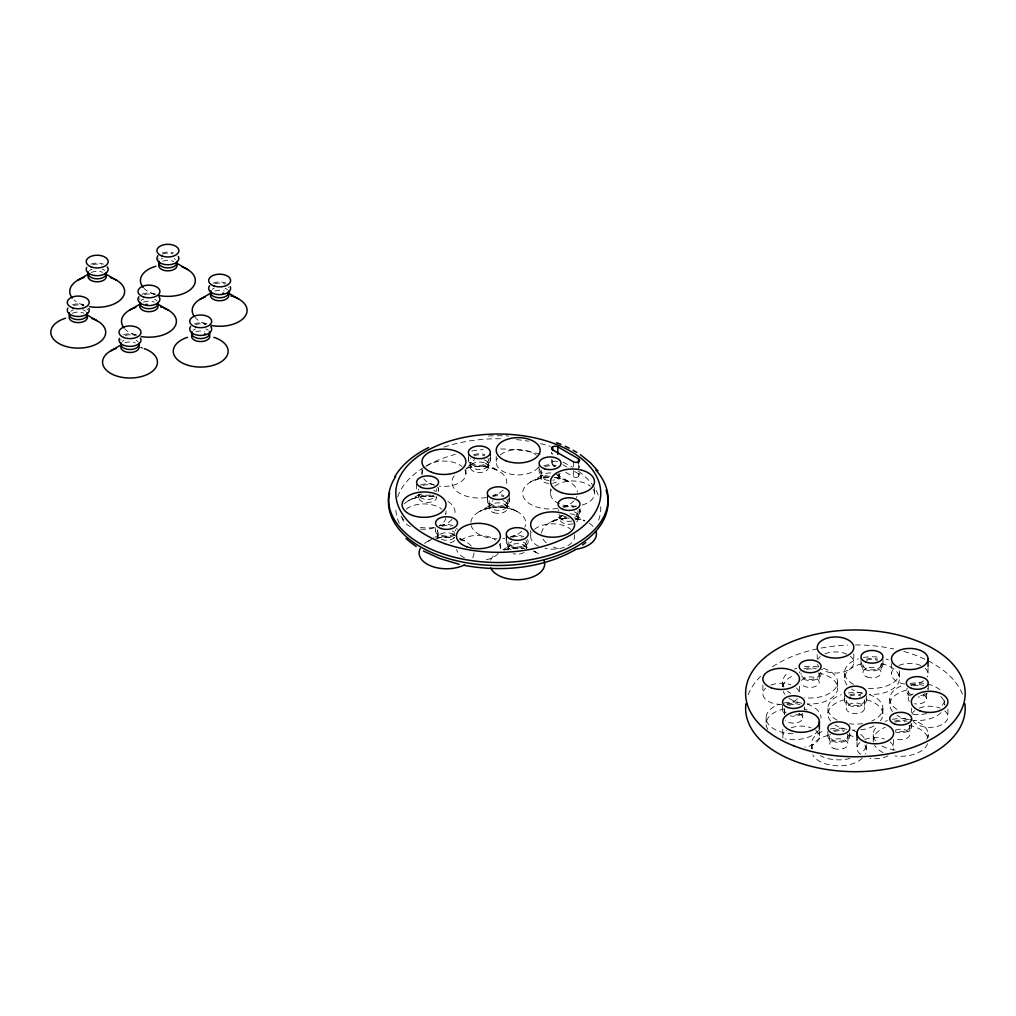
<?xml version="1.0" encoding="UTF-8"?>
<svg xmlns="http://www.w3.org/2000/svg" width="1016" height="1016" viewBox="0 0 1016 1016"><rect width="100%" height="100%" fill="white"/><g stroke="black" fill="none" stroke-linecap="round" stroke-linejoin="round"><path stroke-width="0.75" stroke-dasharray="5 3.75" d="M470.205 467.322L470.205 460.019M470.205 464.21L470.205 467.22L471.005 465.125L473.177 463.385L467.766 466.509M508.089 541.655L508.089 548.856L508.889 546.76L511.073 545.02L502.933 549.707M579.59 475.234L579.59 473.367M578.142 518.859L578.142 511.772M438.544 490.487L438.556 487.705M490.271 457.848L490.258 460.845L490.322 453.847M507.429 507.835L507.441 500.837M509.219 498.665L509.207 501.663L509.219 498.856M578.142 515.963L578.129 519.341L577.583 517.207L575.615 515.391L584.784 520.687M579.945 512.369L579.945 509.575M488.467 467.69L488.493 460.197M559.181 477.888L559.194 475.234L559.194 478.041L557.695 475.323M559.854 518.782L559.841 516.141L559.854 518.744L562.242 515.48L549.91 522.592L557.67 519.544L568.096 518.147M420.065 494.17L418.465 496.862L418.452 494.271A9.144 5.283 0 0 0 425.653 499.339A9.144 5.283 0 0 0 435.851 496.443M419.468 494.398L408.508 500.723C417.233 496.062 427.685 495.313 437.261 497.269M433.603 537.985L427.126 541.719L430.187 540.195M434.899 537.235L440.068 534.251L438.023 536.042L437.401 538.163L437.388 530.809M466.014 468.376C476.58 465.176 488.582 465.645 498.437 470.84L485.673 463.461L487.782 465.239L488.505 467.347A9.144 5.283 0 0 1 474.586 471.792A9.144 5.283 0 0 1 474.967 462.648A9.144 5.283 0 0 1 488.493 467.411L488.493 464.388M503.911 550.012L514.096 548.119L524.777 548.627M436.029 538.277L445.199 537.096L454.508 537.756M539.585 469.125A10.973 6.337 0 0 0 550.05 477.393L539.547 478.523L530.644 481.952L543.585 474.485L541.541 476.288L540.906 478.396L540.906 471.056M554.076 477.482L561.784 478.841L569.455 481.952L556.07 474.243M574.789 518.49L584.619 520.954M140.919 347.624L142.138 347.955M459.473 538.95L465.95 541.719L456.565 536.321M533.222 550.977L536.321 552.475L533.768 551.002M562.991 464.769L566.877 467.017M574.637 471.5L578.51 473.735A3.658 2.108 0 0 1 578.51 476.733A3.658 2.108 0 0 1 573.341 476.733L565.582 472.25M557.568 461.658A3.658 2.108 0 0 0 552.526 461.861A3.658 2.108 0 0 0 552.64 464.769L555.231 466.268M527.393 547.307L523.558 545.097L525.666 546.875L526.39 548.983L526.39 541.833M452.552 533.997L455.231 535.546M453.441 534.505L454.8 535.711M436.728 497.459L436.715 496.748A9.144 5.283 0 0 1 425.221 502.272A9.144 5.283 0 0 1 420.141 494.106M508.089 545.846L508.114 548.513M487.337 494.487L487.388 500.202L487.363 494.97M437.388 535L437.413 538.315A9.144 5.283 0 0 1 443.967 532.917A9.144 5.283 0 0 1 454.571 535.457M506.273 535.267L506.298 542.252M468.401 457.822L468.401 460.616M540.906 475.234L540.906 478.104M507.441 505.028L507.441 508.038L506.641 505.943L504.469 504.203L518.02 512.026C506.247 505.6 491.109 505.562 479.209 511.658L491.973 504.279L489.864 506.057L489.14 508.165L489.153 500.837M489.153 505.028L489.153 507.911M418.452 494.271L418.452 497.357M947.941 709.079L947.941 716.547M928.243 684.619L928.243 689.293M928.141 734.454L928.141 737.438M928.053 667.969L928.053 673.938M926.414 693.496L926.414 698.817M911.67 723.341L911.67 726.453M911.352 708.088L911.352 712.572M909.841 726.453L909.841 734.454M908.126 690.651L908.126 698.64M899.427 672.325L899.427 678.294M893.597 739.457L893.597 748.424M891.451 663.486L891.451 673.938M889.826 698.462L889.826 704.444M882.967 659.816L882.967 664.489M882.853 708.571L882.853 714.553M881.139 664.502L881.139 672.503M873.252 734.454L873.252 740.423M866.381 695.744L866.381 700.418M866.28 749.732L866.28 743.75A27.445 15.85 0 0 1 860.87 753.466M864.553 700.392L864.553 708.393A9.144 5.283 0 0 1 850.697 712.838A9.144 5.283 0 0 1 850.976 703.682A9.144 5.283 0 0 1 864.553 708.393M862.838 664.68L862.838 672.681M861.009 658.47L861.009 664.705M857.009 741.947L857.009 747.928M853.808 653.745L853.808 662.711M849.808 732.803L849.808 735.914M847.979 735.94L847.979 743.928M846.264 700.215L846.264 708.216M844.537 672.859L844.537 678.828M844.436 695.528L844.436 700.202M837.565 682.155L837.565 688.137M829.691 736.117L829.691 744.106M827.964 708.038L827.964 714.007M827.862 731.457L827.862 736.13M819.366 730.72L819.366 736.689M819.277 674.167L819.277 682.155M817.22 654.736L817.22 659.219M811.39 744.284L811.39 748.767M804.52 706.869L804.52 709.981A10.973 6.337 0 0 0 803.453 707.149M802.691 713.969L802.691 717.969M799.465 686.105L799.465 693.585M784.403 709.79L784.403 716.458M782.676 682.155L782.676 686.638M782.764 729.221L782.764 736.689M782.574 705.104L782.574 709.765M766.102 717.601L766.102 723.582M762.876 685.114L762.876 694.08M594.487 487.87L594.487 493.928M579.971 508.648L579.971 511.759M579.59 465.9L579.59 467.766M578.51 464.591L578.51 476.733M573.341 461.785L573.341 476.733M552.64 453.377L552.64 454.317M552.64 459.918L552.64 464.769M551.561 452.069L551.561 453.949M551.561 459.55L551.561 463.283M550.583 488.848L550.57 493.42M539.077 464.833L539.077 471.056M530.682 530.517L530.682 536.486M509.27 494.601L509.27 500.825M506.26 535.419L506.26 541.642M500.355 543.192L500.355 547.764M496.227 456.489L496.24 462.559M490.296 453.403L490.334 460.223M487.312 494.817L487.35 501.434M468.376 453.784L468.376 460.007M465.912 469.252L465.912 473.735M446.011 510.832L446.011 513.905M435.559 527.698L435.559 530.809M421.996 469.252L421.996 473.735M416.624 483.883L416.624 490.106A10.973 6.337 0 0 1 417.284 487.807M508.724 498.958A10.973 6.337 0 0 1 498.297 507.263A10.973 6.337 0 0 1 487.858 498.958M492.646 495.49A10.973 6.337 0 0 1 503.949 495.49M506.882 499.11A9.144 5.283 0 0 1 499.377 506.171A9.144 5.283 0 0 1 489.204 500.329M492.836 496.684A9.144 5.283 0 0 1 503.745 496.684M502.869 500.545A9.144 5.283 0 0 1 505.498 508.368A9.144 5.283 0 0 1 491.706 508.775A9.144 5.283 0 0 1 492.925 500.837M527.545 539.56A10.973 6.337 0 0 1 517.423 548.081A10.973 6.337 0 0 1 506.806 539.775M510.692 536.664A10.973 6.337 0 0 1 523.685 536.613M525.831 539.928A9.144 5.283 0 0 1 518.312 546.989A9.144 5.283 0 0 1 508.152 541.147M512.534 537.223A9.144 5.283 0 0 1 521.818 537.172M523.342 541.998A9.144 5.283 0 0 1 525.158 548.577M511.137 549.872A9.144 5.283 0 0 1 511.785 541.693M524.015 552.475A9.144 5.283 0 0 1 513.245 553.669M508.254 549.923A9.144 5.283 0 0 1 516.153 543.674A9.144 5.283 0 0 1 526.377 548.665M454.965 534.873A10.973 6.337 0 0 1 440.779 536.207A10.973 6.337 0 0 1 436.461 528.295M439.509 525.945A10.973 6.337 0 0 1 453.568 525.945M456.616 528.295A10.973 6.337 0 0 1 457.289 529.514M454.533 533.375A9.144 5.283 0 0 1 443.344 535.762A9.144 5.283 0 0 1 437.579 529.73M442.1 526.186A9.144 5.283 0 0 1 450.977 526.186M455.498 529.73A9.144 5.283 0 0 1 455.689 530.809M454.533 537.553A9.144 5.283 0 0 1 440.703 539.064A9.144 5.283 0 0 1 440.677 530.936M452.399 530.936A9.144 5.283 0 0 1 454.533 532.435M454.571 540.512A9.144 5.283 0 0 1 449.732 542.938M437.617 487.413A10.973 6.337 0 0 1 438.201 491.63M434.035 495.122A10.973 6.337 0 0 1 419.418 494.22M420.268 485.267A10.973 6.337 0 0 1 434.137 484.899M436.537 488.861A9.144 5.283 0 0 1 436.435 491.363M430.454 495.008A9.144 5.283 0 0 1 421.437 493.903M418.452 490.08A9.144 5.283 0 0 1 418.579 489.09M423.024 485.419A9.144 5.283 0 0 1 431.533 485.229M433.756 490.271A9.144 5.283 0 0 1 435.521 491.541M489.953 458.47A10.973 6.337 0 0 1 479.603 466.446A10.973 6.337 0 0 1 468.63 458.762M473.697 454.673A10.973 6.337 0 0 1 484.835 454.622M487.934 458.292A9.144 5.283 0 0 1 479.514 465.392A9.144 5.283 0 0 1 470.662 458.47M473.9 455.866A9.144 5.283 0 0 1 484.721 455.841M483.921 459.727A9.144 5.283 0 0 1 486.397 467.665A9.144 5.283 0 0 1 472.415 467.741A9.144 5.283 0 0 1 474.637 459.765M560.121 473.57A10.973 6.337 0 0 1 557.809 475.526M543.827 465.823A10.973 6.337 0 0 1 556.273 465.823M550.05 476.326A9.144 5.283 0 0 1 541.096 469.964M544.868 466.7A9.144 5.283 0 0 1 555.231 466.7M558.775 473.634A9.144 5.283 0 0 1 552.831 480.263M549.11 480.492A9.144 5.283 0 0 1 541.299 476.771A9.144 5.283 0 0 1 544.182 471.183M557.378 475.056A9.144 5.283 0 0 1 552.628 483.286M548.754 483.451A9.144 5.283 0 0 1 541.109 477.101A9.144 5.283 0 0 1 552.628 473.151M579.018 509.283A10.973 6.337 0 0 1 574.485 517.36M569.176 518.211A10.973 6.337 0 0 1 558.965 514.452M558.178 510.781A10.973 6.337 0 0 1 558.686 509.689M562.547 506.73A10.973 6.337 0 0 1 575.539 506.781M577.926 510.743A9.144 5.283 0 0 1 574.357 516.141M566.623 516.966A9.144 5.283 0 0 1 562.826 515.772M563.626 507.594A9.144 5.283 0 0 1 573.697 507.34M574.446 511.81A9.144 5.283 0 0 1 575.094 519.989M571.843 521.068A9.144 5.283 0 0 1 562.712 519.887A9.144 5.283 0 0 1 560.159 514.68M570.078 513.791A9.144 5.283 0 0 1 576.453 522.097M572.986 523.786A9.144 5.283 0 0 1 561.797 522.3A9.144 5.283 0 0 1 561.937 515.671M574.37 534.683A21.958 12.675 0 0 1 544.97 548.361M538.569 546.227A21.958 12.675 0 0 1 532.067 532.054M534.543 529.311A21.958 12.675 0 0 1 570.725 529.311M593.141 489.267A21.958 12.675 0 0 1 581.177 505.282M576.682 506.082A21.958 12.675 0 0 1 551.663 489.674M554.749 486.194A21.958 12.675 0 0 1 590.41 486.27M538.366 467.246A21.958 12.675 0 0 1 510.273 474.078A21.958 12.675 0 0 1 497.434 458.114M500.304 454.901A21.958 12.675 0 0 1 536.372 455.155M464.871 469.887A21.958 12.675 0 0 1 439.28 486.131M434.835 485.267A21.958 12.675 0 0 1 423.799 478.777M422.11 475.043A21.958 12.675 0 0 1 423.024 469.887M425.856 466.56A21.958 12.675 0 0 1 462.039 466.56M445.922 517.804A21.958 12.675 0 0 1 439.217 525.767M434.124 527.863A21.958 12.675 0 0 1 420.421 529.095M410.489 526.567A21.958 12.675 0 0 1 402.171 517.601M406.286 509.156A21.958 12.675 0 0 1 441.947 509.245M445.275 513.321A21.958 12.675 0 0 1 445.694 514.426M499.262 544.017A21.958 12.675 0 0 1 500.037 550.139M498.221 553.428A21.958 12.675 0 0 1 485.089 560.045M464.426 557.746A21.958 12.675 0 0 1 456.59 549.427M460.769 540.41A21.958 12.675 0 0 1 495.668 540.131M443.852 447.078A109.791 63.386 0 0 1 500.913 438.76M516.496 439.611A109.791 63.386 0 0 1 528.726 441.223M540.55 443.624A109.791 63.386 0 0 1 550.456 446.354M600.735 506.692A102.476 59.157 0 0 1 597.878 522.046M399.313 523.418A102.476 59.157 0 0 1 395.859 506.692M397.675 496.9A102.476 59.157 0 0 1 455.282 454.406M471.78 450.952A102.476 59.157 0 0 1 483.235 449.58M500.736 448.958A102.476 59.157 0 0 1 543.065 454.889M563.067 462.255A102.476 59.157 0 0 1 572.452 467.271M578.46 471.259A102.476 59.157 0 0 1 598.424 495.529M488.379 436.004A109.791 63.386 0 0 1 508.737 436.042M470.878 522.288A27.445 15.85 0 0 1 502.526 507.39A27.445 15.85 0 0 1 524.802 527.139M521.729 531.292A27.445 15.85 0 0 1 510.286 537.299M504.762 538.442A27.445 15.85 0 0 1 502.844 538.67M496.989 538.874A27.445 15.85 0 0 1 471.234 525.666M558.19 548.551A27.445 15.85 0 0 1 551.523 546.202M546.265 542.861A27.445 15.85 0 0 1 542.849 538.81M541.579 533.222A27.445 15.85 0 0 1 566.382 518.211M576.097 518.668A27.445 15.85 0 0 1 583.286 520.446M589.305 523.316A27.445 15.85 0 0 1 593.687 527.05M490.563 560.121A27.445 15.85 0 0 1 495.668 554.063M504.66 549.77A27.445 15.85 0 0 1 523.71 548.462M534.2 551.409A27.445 15.85 0 0 1 539.598 554.673M473.989 552.92A27.445 15.85 0 0 1 472.262 558.457M424.561 543.433A27.445 15.85 0 0 1 430.085 540.233M436.944 538.074A27.445 15.85 0 0 1 454.266 537.718M459.689 539.013A27.445 15.85 0 0 1 471.5 546.341M447.904 501.447A27.445 15.85 0 0 1 454.546 515.099M451.993 519.366A27.445 15.85 0 0 1 441.325 525.831M434.061 527.507A27.445 15.85 0 0 1 418.617 527.075M403.822 520.027A27.445 15.85 0 0 1 400.926 515.836M404.152 503.86A27.445 15.85 0 0 1 436.575 497.129M466.776 468.135A27.445 15.85 0 0 1 496.316 469.773A27.445 15.85 0 0 1 506.019 485.965M503.123 490.144A27.445 15.85 0 0 1 493.636 495.757M486.461 497.535A27.445 15.85 0 0 1 458.191 492.315A27.445 15.85 0 0 1 454.66 475.298M576.872 496.532A27.445 15.85 0 0 1 576.389 497.624M574.142 500.761A27.445 15.85 0 0 1 564.896 506.489M557.784 508.368A27.445 15.85 0 0 1 522.884 495.414A27.445 15.85 0 0 1 550.05 477.317M555.879 477.672A27.445 15.85 0 0 1 577.431 492.036M141.91 294.373A10.973 6.337 0 0 1 155.169 294.005M139.84 299.784A9.144 5.283 0 0 1 139.84 298.691M144.501 294.615A9.144 5.283 0 0 1 153.378 294.615M140.945 300.85A9.144 5.283 0 0 1 143.764 299.06M154.8 299.364A9.144 5.283 0 0 1 156.947 300.85M135.788 335.255A27.445 15.85 0 0 1 124.854 328.943M143.459 302.171A9.144 5.283 0 0 1 154.432 302.171M194.475 323.888A10.973 6.337 0 0 1 206.921 323.888M195.516 324.764A9.144 5.283 0 0 1 205.88 324.764M193.167 330.302A9.144 5.283 0 0 1 195.516 328.943M205.88 328.943A9.144 5.283 0 0 1 208.242 330.302M195.758 331.838A9.144 5.283 0 0 1 204.495 331.483M123.558 334.924A10.973 6.337 0 0 1 137.389 335.369M120.853 340.144A9.144 5.283 0 0 1 120.98 339.154M125.425 335.483A9.144 5.283 0 0 1 134.709 335.521M122.149 341.516A9.144 5.283 0 0 1 123.901 340.296M136.157 340.335A9.144 5.283 0 0 1 137.922 341.592M140.805 347.599A27.445 15.85 0 0 1 142.583 348.082M124.866 342.849A9.144 5.283 0 0 1 135.306 342.925M72.593 304.736A10.973 6.337 0 0 1 83.731 304.686M73.533 305.638A9.144 5.283 0 0 1 83.617 305.892M87.084 308.8A9.144 5.283 0 0 1 87.363 309.753M70.841 311.252A9.144 5.283 0 0 1 73.533 309.829M82.817 309.778A9.144 5.283 0 0 1 85.585 311.201M72.415 313.271A9.144 5.283 0 0 1 83.896 313.195M90.97 264.135A10.973 6.337 0 0 1 103.403 264.135M92.748 264.731A9.144 5.283 0 0 1 101.625 264.731M89.649 270.548A9.144 5.283 0 0 1 91.999 269.189M102.375 269.189A9.144 5.283 0 0 1 104.724 270.548M84.036 305.371A27.445 15.85 0 0 1 74.092 300.038M91.199 272.529A9.144 5.283 0 0 1 102.667 272.301M162.395 252.921A10.973 6.337 0 0 1 173.533 252.984M158.801 259.029A9.144 5.283 0 0 1 158.737 258.509M162.522 254.14A9.144 5.283 0 0 1 172.593 253.886M161.125 259.042A9.144 5.283 0 0 1 162.522 258.318M174.054 258.699A9.144 5.283 0 0 1 175.298 259.499M155.308 294.615A27.445 15.85 0 0 1 144.12 288.455M162.763 261.214A9.144 5.283 0 0 1 173.711 261.518M213.093 283.21A10.973 6.337 0 0 1 226.085 283.159M214.935 283.769A9.144 5.283 0 0 1 225.006 284.023M228.486 286.931A9.144 5.283 0 0 1 228.664 287.388M212.23 289.382A9.144 5.283 0 0 1 214.186 288.239M225.006 288.201A9.144 5.283 0 0 1 227.482 289.763M205.918 324.129A27.445 15.85 0 0 1 195.25 317.665M214.884 290.957A9.144 5.283 0 0 1 224.219 290.894M748.132 694.83A109.791 63.386 0 0 1 762 674.992M772.439 666.788A109.791 63.386 0 0 1 847.573 645.084M855.409 644.919A109.791 63.386 0 0 1 893.775 648.919M903.846 651.421A109.791 63.386 0 0 1 962.685 694.83M910.768 723.938A10.973 6.337 0 0 1 908.063 731.152A10.973 6.337 0 0 1 895.363 732.003M894.474 721.233A10.973 6.337 0 0 1 906.92 721.233M909.65 725.373A9.144 5.283 0 0 1 905.764 730.847A9.144 5.283 0 0 1 895.515 730.809M895.515 722.097A9.144 5.283 0 0 1 905.142 721.83M927.557 743.674A27.445 15.85 0 0 1 895.071 755.942M883.107 752.589A27.445 15.85 0 0 1 874.547 745.236M873.392 742.061A27.445 15.85 0 0 1 885.139 727.367M909.028 725.322A27.445 15.85 0 0 1 927.557 737.184M892.365 719.353A27.445 15.85 0 0 1 920.102 723.24A27.445 15.85 0 0 1 926.846 739.254M895.071 749.96A27.445 15.85 0 0 1 881.291 745.655M875.5 740.74A27.445 15.85 0 0 1 878.078 725.475M885.139 721.398A27.445 15.85 0 0 1 887.374 720.598M895.515 730.098A9.144 5.283 0 0 1 907.91 731.202A9.144 5.283 0 0 1 906.755 738.403A9.144 5.283 0 0 1 894.232 738.188M849.262 734.047A10.973 6.337 0 0 1 838.644 742.366A10.973 6.337 0 0 1 828.523 733.844M833.349 730.529A10.973 6.337 0 0 1 844.487 730.593M847.192 733.87A9.144 5.283 0 0 1 839.153 741.299A9.144 5.283 0 0 1 830.25 734.2M834.263 731.444A9.144 5.283 0 0 1 843.547 731.495M864.908 745.058A27.445 15.85 0 0 1 865.34 754.101M862.368 758.152A27.445 15.85 0 0 1 835.774 765.747A27.445 15.85 0 0 1 812.749 754.939M811.467 748.754A27.445 15.85 0 0 1 830.275 734.936M848.297 735.114A27.445 15.85 0 0 1 855.193 737.273M850.024 758.482A27.445 15.85 0 0 1 820.344 755.739M812.749 748.957A27.445 15.85 0 0 1 825.106 730.301M830.275 728.967A27.445 15.85 0 0 1 845.934 728.713M852.957 730.428A27.445 15.85 0 0 1 865.645 740.639M802.437 713.6A10.973 6.337 0 0 1 790.118 715.899M784.733 713.664A10.973 6.337 0 0 1 783.527 707.288M787.006 704.787A10.973 6.337 0 0 1 799.986 704.748M799.706 713.778A9.144 5.283 0 0 1 791.591 715.035M786.206 713.029A9.144 5.283 0 0 1 784.606 708.749M788.835 705.345A9.144 5.283 0 0 1 797.281 705.053M818.604 730.313A27.445 15.85 0 0 1 784.987 738.911M767.779 729.31A27.445 15.85 0 0 1 784.085 708.977M804.748 709.384A27.445 15.85 0 0 1 807.275 710.12M793.077 733.717A27.445 15.85 0 0 1 767.029 721.97A27.445 15.85 0 0 1 779.424 704.291M784.085 702.996A27.445 15.85 0 0 1 799.414 702.399M807.275 704.152A27.445 15.85 0 0 1 820.992 718.147M798.919 713.6A9.144 5.283 0 0 1 799.402 721.932A9.144 5.283 0 0 1 785.292 720.141M820.585 672.236A10.973 6.337 0 0 1 814.946 679.856A10.973 6.337 0 0 1 801.078 677.748M799.376 672.859A10.973 6.337 0 0 1 800.049 671.639M803.897 668.934A10.973 6.337 0 0 1 816.343 668.934M819.074 673.075A9.144 5.283 0 0 1 812.457 679.272A9.144 5.283 0 0 1 801.408 675.767M800.976 674.167A9.144 5.283 0 0 1 801.167 673.075M806.488 669.315A9.144 5.283 0 0 1 813.753 669.315M818.452 673.037A27.445 15.85 0 0 1 836.993 691.375A27.445 15.85 0 0 1 807.288 703.898M801.802 703.237A27.445 15.85 0 0 1 789.051 698.284M784.936 694.423A27.445 15.85 0 0 1 783.26 691.375M782.828 686.498A27.445 15.85 0 0 1 794.576 675.081M823.443 668.299A27.445 15.85 0 0 1 835.851 687.692A27.445 15.85 0 0 1 804.494 697.675M790.715 693.369A27.445 15.85 0 0 1 787.502 691.134M783.971 686.968A27.445 15.85 0 0 1 789.051 672.008M794.576 669.1A27.445 15.85 0 0 1 796.811 668.299M804.494 666.648A27.445 15.85 0 0 1 818.452 667.055M801.408 680.555A9.144 5.283 0 0 1 815.734 677.99A9.144 5.283 0 0 1 814.972 686.638A9.144 5.283 0 0 1 801.167 683.235M882.713 663.232A10.973 6.337 0 0 1 871.728 670.928A10.973 6.337 0 0 1 861.378 662.953M866.496 659.105A10.973 6.337 0 0 1 877.633 659.155M881.075 663.981A9.144 5.283 0 0 1 870.903 669.836A9.144 5.283 0 0 1 863.397 662.775M866.623 660.311A9.144 5.283 0 0 1 877.443 660.349M881.443 663.689A27.445 15.85 0 0 1 898.804 681.952A27.445 15.85 0 0 1 869.823 694.36M862.533 693.445A27.445 15.85 0 0 1 851.535 689.127M846.925 685.025A27.445 15.85 0 0 1 863.422 663.512M899.249 670.763A27.445 15.85 0 0 1 867.296 688.2M853.503 684.301A27.445 15.85 0 0 1 858.266 658.863M863.422 657.53A27.445 15.85 0 0 1 879.094 657.276M886.104 659.003A27.445 15.85 0 0 1 888.352 659.867M927.29 693.318A10.973 6.337 0 0 1 918.134 697.052M910.831 695.871A10.973 6.337 0 0 1 907.25 688.149M910.73 685.648A10.973 6.337 0 0 1 923.709 685.61M927.583 688.556A10.973 6.337 0 0 1 928.091 689.661M925.195 693.382A9.144 5.283 0 0 1 917.994 695.998M911.898 695.02A9.144 5.283 0 0 1 908.329 689.61M913.333 685.965A9.144 5.283 0 0 1 921.842 686.168M941.045 712.635A27.445 15.85 0 0 1 914.121 720.446M908.71 719.76A27.445 15.85 0 0 1 896.988 715.378M892.493 711.53A27.445 15.85 0 0 1 907.809 689.839M940.803 696.557A27.445 15.85 0 0 1 944.715 704.977L944.715 699.008A27.445 15.85 0 0 1 941.045 706.653M926.732 713.613A27.445 15.85 0 0 1 911.403 714.21M896.988 709.409A27.445 15.85 0 0 1 903.148 685.152M910.171 683.425A27.445 15.85 0 0 1 942.048 691.921M923.379 694.792A9.144 5.283 0 0 1 925.195 701.37A9.144 5.283 0 0 1 914.413 703.758M909.422 701.446A9.144 5.283 0 0 1 913.333 693.966M866.013 698.665A10.973 6.337 0 0 1 855.104 706.641A10.973 6.337 0 0 1 844.982 698.335M849.757 694.868A10.973 6.337 0 0 1 860.895 694.817M864.527 699.897A9.144 5.283 0 0 1 854.316 705.548A9.144 5.283 0 0 1 846.722 698.665M849.96 696.062A9.144 5.283 0 0 1 860.781 696.036M866.61 699.808A27.445 15.85 0 0 1 880.466 720.738M873.9 725.995A27.445 15.85 0 0 1 860.107 729.894M854.939 730.123A27.445 15.85 0 0 1 852.259 730.021M846.849 729.336A27.445 15.85 0 0 1 835.127 724.954M830.631 721.093A27.445 15.85 0 0 1 845.947 699.402M869.137 694.576A27.445 15.85 0 0 1 871.779 721.03M862.508 723.608A27.445 15.85 0 0 1 849.541 723.786M837.108 720.115A27.445 15.85 0 0 1 841.286 694.715M848.309 693.001A27.445 15.85 0 0 1 863.968 693.242M925.144 668.223A18.301 10.566 0 0 1 927.316 676.923M923.582 680.86A18.301 10.566 0 0 1 909.752 684.505M904.596 684.073A18.301 10.566 0 0 1 894.359 668.223M898.792 665.48A18.301 10.566 0 0 1 920.725 665.48M850.43 656.323A18.301 10.566 0 0 1 846.658 670.839A18.301 10.566 0 0 1 821.411 669.188M818.693 666.61A18.301 10.566 0 0 1 817.55 664.451M818.083 659.244A18.301 10.566 0 0 1 820.369 656.539M824.903 653.847A18.301 10.566 0 0 1 846.836 654.152M797.433 698.678A18.301 10.566 0 0 1 786.752 703.898M781.609 704.393A18.301 10.566 0 0 1 765.327 699.11A18.301 10.566 0 0 1 765.556 688.327M770.915 685.089A18.301 10.566 0 0 1 790.702 684.809M796.328 687.908A18.301 10.566 0 0 1 799.452 694.334M815.708 730.364A18.301 10.566 0 0 1 804.951 747.014M782.955 738.2A18.301 10.566 0 0 1 786.422 730.364M791.172 727.799A18.301 10.566 0 0 1 810.958 727.799M890.207 742.048A18.301 10.566 0 0 1 893.089 750.672M887.933 755.815A18.301 10.566 0 0 1 869.734 758.241M860.4 754.304A18.301 10.566 0 0 1 860.92 741.642M864.692 739.572A18.301 10.566 0 0 1 884.453 739.026M944.804 710.883A18.301 10.566 0 0 1 938.797 725.945A18.301 10.566 0 0 1 913.181 721.411M911.974 714.07A18.301 10.566 0 0 1 914.743 710.667M919.391 708.05A18.301 10.566 0 0 1 940.257 708.19M493.535 512.61A9.144 5.283 0 0 0 507.441 508.229A9.144 5.283 0 0 0 493.916 503.466A9.144 5.283 0 0 0 493.535 512.61M833.653 748.373A9.144 5.283 0 0 0 847.954 744.436A9.144 5.283 0 0 0 834.898 739.254A9.144 5.283 0 0 0 833.653 748.373M866.8 676.935A9.144 5.283 0 0 0 881.101 672.998A9.144 5.283 0 0 0 868.045 667.817A9.144 5.283 0 0 0 866.8 676.935"/><path stroke-width="1.5" d="M394.818 476.656C402.552 463.575 415.226 454.165 428.65 447.523M582.612 544.982L585.8 542.557M129.54 310.147L141.186 303.416M110.909 350.774L121.12 344.881M199.923 299.39L210.401 293.332M77.775 280.264L89.04 273.774M575.653 549.567C542.176 568.63 501.498 572.249 464.071 565.341M459.168 564.299L439.966 558.584L423.431 551.015M230.975 295.974L232.181 296.316M160.68 307.022L161.887 307.365M556.628 442.684L560.997 444.398M565.214 446.227L569.278 448.183M552.64 450.583L552.64 446.85A3.658 2.108 0 0 1 557.809 446.85L578.51 458.8L578.51 463.283M176.771 263.246L187.617 269.507M227.774 292.697L238.735 299.022M157.086 303.657L168.351 310.147M106.248 274.282L116.599 280.264M86.373 314.566L97.333 320.891M573.151 450.253L576.859 452.425M580.377 454.698L590.512 462.763L597.929 470.929M416.217 546.557L409.778 541.719M406.07 538.505L409.004 541.084M928.053 659.003A18.301 10.566 0 0 1 900.608 668.147A18.301 10.566 0 0 1 900.608 649.846A18.301 10.566 0 0 1 928.053 659.003L928.053 666.471M857.009 732.981L857.009 740.448M819.366 721.754L819.366 729.221M557.809 446.85L557.809 454.317M578.51 458.8A3.658 2.108 0 0 1 578.51 461.785A3.658 2.108 0 0 1 573.341 461.785L552.64 449.834A3.658 2.108 0 0 1 552.64 446.85M606.107 490.131A109.791 63.386 0 0 1 500.913 565.493A109.791 63.386 0 0 1 389.623 493.103M595.884 470.09A109.791 63.386 0 0 1 504.495 562.42A109.791 63.386 0 0 1 395.656 476.631M596.062 531.355A27.445 15.85 0 0 1 575.462 549.377M544.195 560.857A27.445 15.85 0 0 1 523.392 579.298A27.445 15.85 0 0 1 490.728 567.957M464.515 564.896A27.445 15.85 0 0 1 431.698 566.255A27.445 15.85 0 0 1 420.205 548.462M159.017 296.723A10.973 6.337 0 0 1 148.946 305.575A10.973 6.337 0 0 1 138.862 296.723M147.066 304.406A9.144 5.283 0 0 1 146.164 304.267M157.899 302.336A9.144 5.283 0 0 1 148.946 308.699A9.144 5.283 0 0 1 139.992 302.336M163.779 308.013A27.445 15.85 0 0 1 173.914 327.927A27.445 15.85 0 0 1 141.211 336.55M123.977 327.927A27.445 15.85 0 0 1 135.788 307.442M156.972 303.873A9.144 5.283 0 0 1 149.276 311.683A9.144 5.283 0 0 1 140.627 304.216M210.769 326.593A10.973 6.337 0 0 1 200.698 335.458A10.973 6.337 0 0 1 190.627 326.593M205.143 333.731A9.144 5.283 0 0 1 204.33 333.959M209.423 331.699A9.144 5.283 0 0 1 200.698 338.582A9.144 5.283 0 0 1 191.986 331.699M213.855 337.325A27.445 15.85 0 0 1 221.869 361.315A27.445 15.85 0 0 1 179.54 361.315A27.445 15.85 0 0 1 187.541 337.325M208.725 333.756A9.144 5.283 0 0 1 200.698 341.566A9.144 5.283 0 0 1 192.672 333.756M140.437 338.074A10.973 6.337 0 0 1 130.302 346.392A10.973 6.337 0 0 1 119.393 338.417M138.938 343.103A9.144 5.283 0 0 1 129.781 349.517A9.144 5.283 0 0 1 121.158 342.875M144.285 348.628A27.445 15.85 0 0 1 150.749 372.542A27.445 15.85 0 0 1 108.839 372.25A27.445 15.85 0 0 1 116.281 348.437M138.709 345.618A9.144 5.283 0 0 1 129.896 352.501A9.144 5.283 0 0 1 121.349 345.491M88.849 308.534A10.973 6.337 0 0 1 77.94 316.509A10.973 6.337 0 0 1 67.818 308.191M86.83 312.534A9.144 5.283 0 0 1 78.397 319.634A9.144 5.283 0 0 1 69.545 312.712M91.973 318.554A27.445 15.85 0 0 1 98.984 342.659A27.445 15.85 0 0 1 56.667 342.075A27.445 15.85 0 0 1 65.672 318.199M86.893 315.62A9.144 5.283 0 0 1 78.359 322.631A9.144 5.283 0 0 1 69.532 315.735M107.264 266.84A10.973 6.337 0 0 1 97.739 275.679A10.973 6.337 0 0 1 86.728 267.437M106.147 272.453A9.144 5.283 0 0 1 96.723 278.816A9.144 5.283 0 0 1 88.468 271.932M110.338 277.559A27.445 15.85 0 0 1 122.542 297.536A27.445 15.85 0 0 1 89.459 306.667M72.225 298.044A27.445 15.85 0 0 1 84.036 277.559M105.219 273.99A9.144 5.283 0 0 1 97.511 281.8A9.144 5.283 0 0 1 88.862 274.333M178.321 256.438A10.973 6.337 0 0 1 167.183 264.744A10.973 6.337 0 0 1 157.975 255.689M176.822 261.468A9.144 5.283 0 0 1 167.678 267.881A9.144 5.283 0 0 1 159.055 261.226M182.169 266.992A27.445 15.85 0 0 1 192.722 287.287A27.445 15.85 0 0 1 158.915 295.504M143.192 287.452A27.445 15.85 0 0 1 155.893 266.268M176.378 263.627A9.144 5.283 0 0 1 167.78 270.866A9.144 5.283 0 0 1 159.474 263.512M230.251 286.652A10.973 6.337 0 0 1 218.77 294.615A10.973 6.337 0 0 1 209.614 285.712M223.584 293.065A9.144 5.283 0 0 1 222.796 293.256M228.486 291.109A9.144 5.283 0 0 1 219.393 297.764A9.144 5.283 0 0 1 210.947 290.83M233.363 296.685A27.445 15.85 0 0 1 244.742 316.814A27.445 15.85 0 0 1 211.29 325.501M194.412 316.649A27.445 15.85 0 0 1 205.359 296.875M228.054 293.395A9.144 5.283 0 0 1 219.431 300.749A9.144 5.283 0 0 1 211.417 293.167M964.921 703.783A109.791 63.386 0 0 1 855.409 771.69A109.791 63.386 0 0 1 745.896 703.783M492.646 498.602A10.973 6.337 0 0 0 509.27 493.268A10.973 6.337 0 0 0 492.963 487.616A10.973 6.337 0 0 0 492.646 498.602M511.594 539.42A10.973 6.337 0 0 0 528.218 534.086A10.973 6.337 0 0 0 511.912 528.434A10.973 6.337 0 0 0 511.594 539.42M441.046 528.536A10.973 6.337 0 0 0 457.517 523.037A10.973 6.337 0 0 0 441.046 517.55A10.973 6.337 0 0 0 441.046 528.536M421.373 487.451A10.973 6.337 0 0 0 438.544 482.727A10.973 6.337 0 0 0 422.872 476.504A10.973 6.337 0 0 0 421.373 487.451M473.697 457.784A10.973 6.337 0 0 0 490.334 452.45A10.973 6.337 0 0 0 474.028 446.799A10.973 6.337 0 0 0 473.697 457.784M544.563 468.77A10.973 6.337 0 0 0 561.035 463.283A10.973 6.337 0 0 0 544.563 457.797A10.973 6.337 0 0 0 544.563 468.77M562.775 509.321A10.973 6.337 0 0 0 579.945 504.596A10.973 6.337 0 0 0 564.274 498.373A10.973 6.337 0 0 0 562.775 509.321M541.655 535.521A21.958 12.675 0 0 0 574.599 524.535A21.958 12.675 0 0 0 541.655 513.563A21.958 12.675 0 0 0 541.655 535.521M561.226 492.544A21.958 12.675 0 0 0 594.487 481.889A21.958 12.675 0 0 0 561.873 470.599A21.958 12.675 0 0 0 561.226 492.544M506.311 460.972A21.958 12.675 0 0 0 540.118 450.901A21.958 12.675 0 0 0 508.127 439.039A21.958 12.675 0 0 0 506.311 460.972M431.648 472.288A21.958 12.675 0 0 0 465.849 462.686A21.958 12.675 0 0 0 434.353 450.38A21.958 12.675 0 0 0 431.648 472.288M412.763 515.518A21.958 12.675 0 0 0 446.011 504.863A21.958 12.675 0 0 0 413.41 493.56A21.958 12.675 0 0 0 412.763 515.518M466.535 546.684A21.958 12.675 0 0 0 500.342 536.626A21.958 12.675 0 0 0 468.338 524.751A21.958 12.675 0 0 0 466.535 546.684M444.957 543.674A102.476 59.157 0 0 0 600.735 494.563A102.476 59.157 0 0 0 449.186 441.236A102.476 59.157 0 0 0 444.957 543.674M143.459 296.951A10.973 6.337 0 0 0 159.918 291.465A10.973 6.337 0 0 0 143.459 285.979A10.973 6.337 0 0 0 143.459 296.951M195.212 326.835A10.973 6.337 0 0 0 211.684 321.348A10.973 6.337 0 0 0 195.212 315.862A10.973 6.337 0 0 0 195.212 326.835M123.774 337.502A10.973 6.337 0 0 0 140.945 332.778A10.973 6.337 0 0 0 125.273 326.555A10.973 6.337 0 0 0 123.774 337.502M72.593 307.835A10.973 6.337 0 0 0 89.218 302.514A10.973 6.337 0 0 0 72.911 296.863A10.973 6.337 0 0 0 72.593 307.835M90.742 266.713A10.973 6.337 0 0 0 108.102 262.242A10.973 6.337 0 0 0 92.71 255.791A10.973 6.337 0 0 0 90.742 266.713M161.671 255.867A10.973 6.337 0 0 0 178.829 251.143A10.973 6.337 0 0 0 163.17 244.919A10.973 6.337 0 0 0 161.671 255.867M213.995 285.966A10.973 6.337 0 0 0 230.619 280.632A10.973 6.337 0 0 0 214.312 274.98A10.973 6.337 0 0 0 213.995 285.966M793.877 745.858A109.791 63.386 0 0 0 964.921 697.89A109.791 63.386 0 0 0 807.441 636.346A109.791 63.386 0 0 0 793.877 745.858M894.258 723.798A10.973 6.337 0 0 0 911.619 719.328A10.973 6.337 0 0 0 896.214 712.876A10.973 6.337 0 0 0 894.258 723.798M832.612 733.463A10.973 6.337 0 0 0 849.782 728.739A10.973 6.337 0 0 0 834.111 722.516A10.973 6.337 0 0 0 832.612 733.463M787.895 707.53A10.973 6.337 0 0 0 804.52 702.196A10.973 6.337 0 0 0 788.226 696.544A10.973 6.337 0 0 0 787.895 707.53M803.681 671.513A10.973 6.337 0 0 0 821.042 667.029A10.973 6.337 0 0 0 805.65 660.591A10.973 6.337 0 0 0 803.681 671.513M865.759 662.026A10.973 6.337 0 0 0 882.929 657.301A10.973 6.337 0 0 0 867.258 651.078A10.973 6.337 0 0 0 865.759 662.026M911.619 688.391A10.973 6.337 0 0 0 928.243 683.057A10.973 6.337 0 0 0 911.949 677.405A10.973 6.337 0 0 0 911.619 688.391M849.757 697.954A10.973 6.337 0 0 0 866.381 692.633A10.973 6.337 0 0 0 850.087 686.981A10.973 6.337 0 0 0 849.757 697.954M825.995 656.539A18.301 10.566 0 0 0 853.808 647.764A18.301 10.566 0 0 0 826.745 638.239A18.301 10.566 0 0 0 825.995 656.539M771.284 687.781A18.301 10.566 0 0 0 799.452 679.399A18.301 10.566 0 0 0 772.795 669.506A18.301 10.566 0 0 0 771.284 687.781M790.804 730.504A18.301 10.566 0 0 0 819.315 722.503A18.301 10.566 0 0 0 793.077 712.241A18.301 10.566 0 0 0 790.804 730.504M865.772 742.252A18.301 10.566 0 0 0 893.597 733.488A18.301 10.566 0 0 0 866.534 723.963A18.301 10.566 0 0 0 865.772 742.252M919.747 710.743A18.301 10.566 0 0 0 947.928 702.361A18.301 10.566 0 0 0 921.258 692.467A18.301 10.566 0 0 0 919.747 710.743"/></g></svg>
